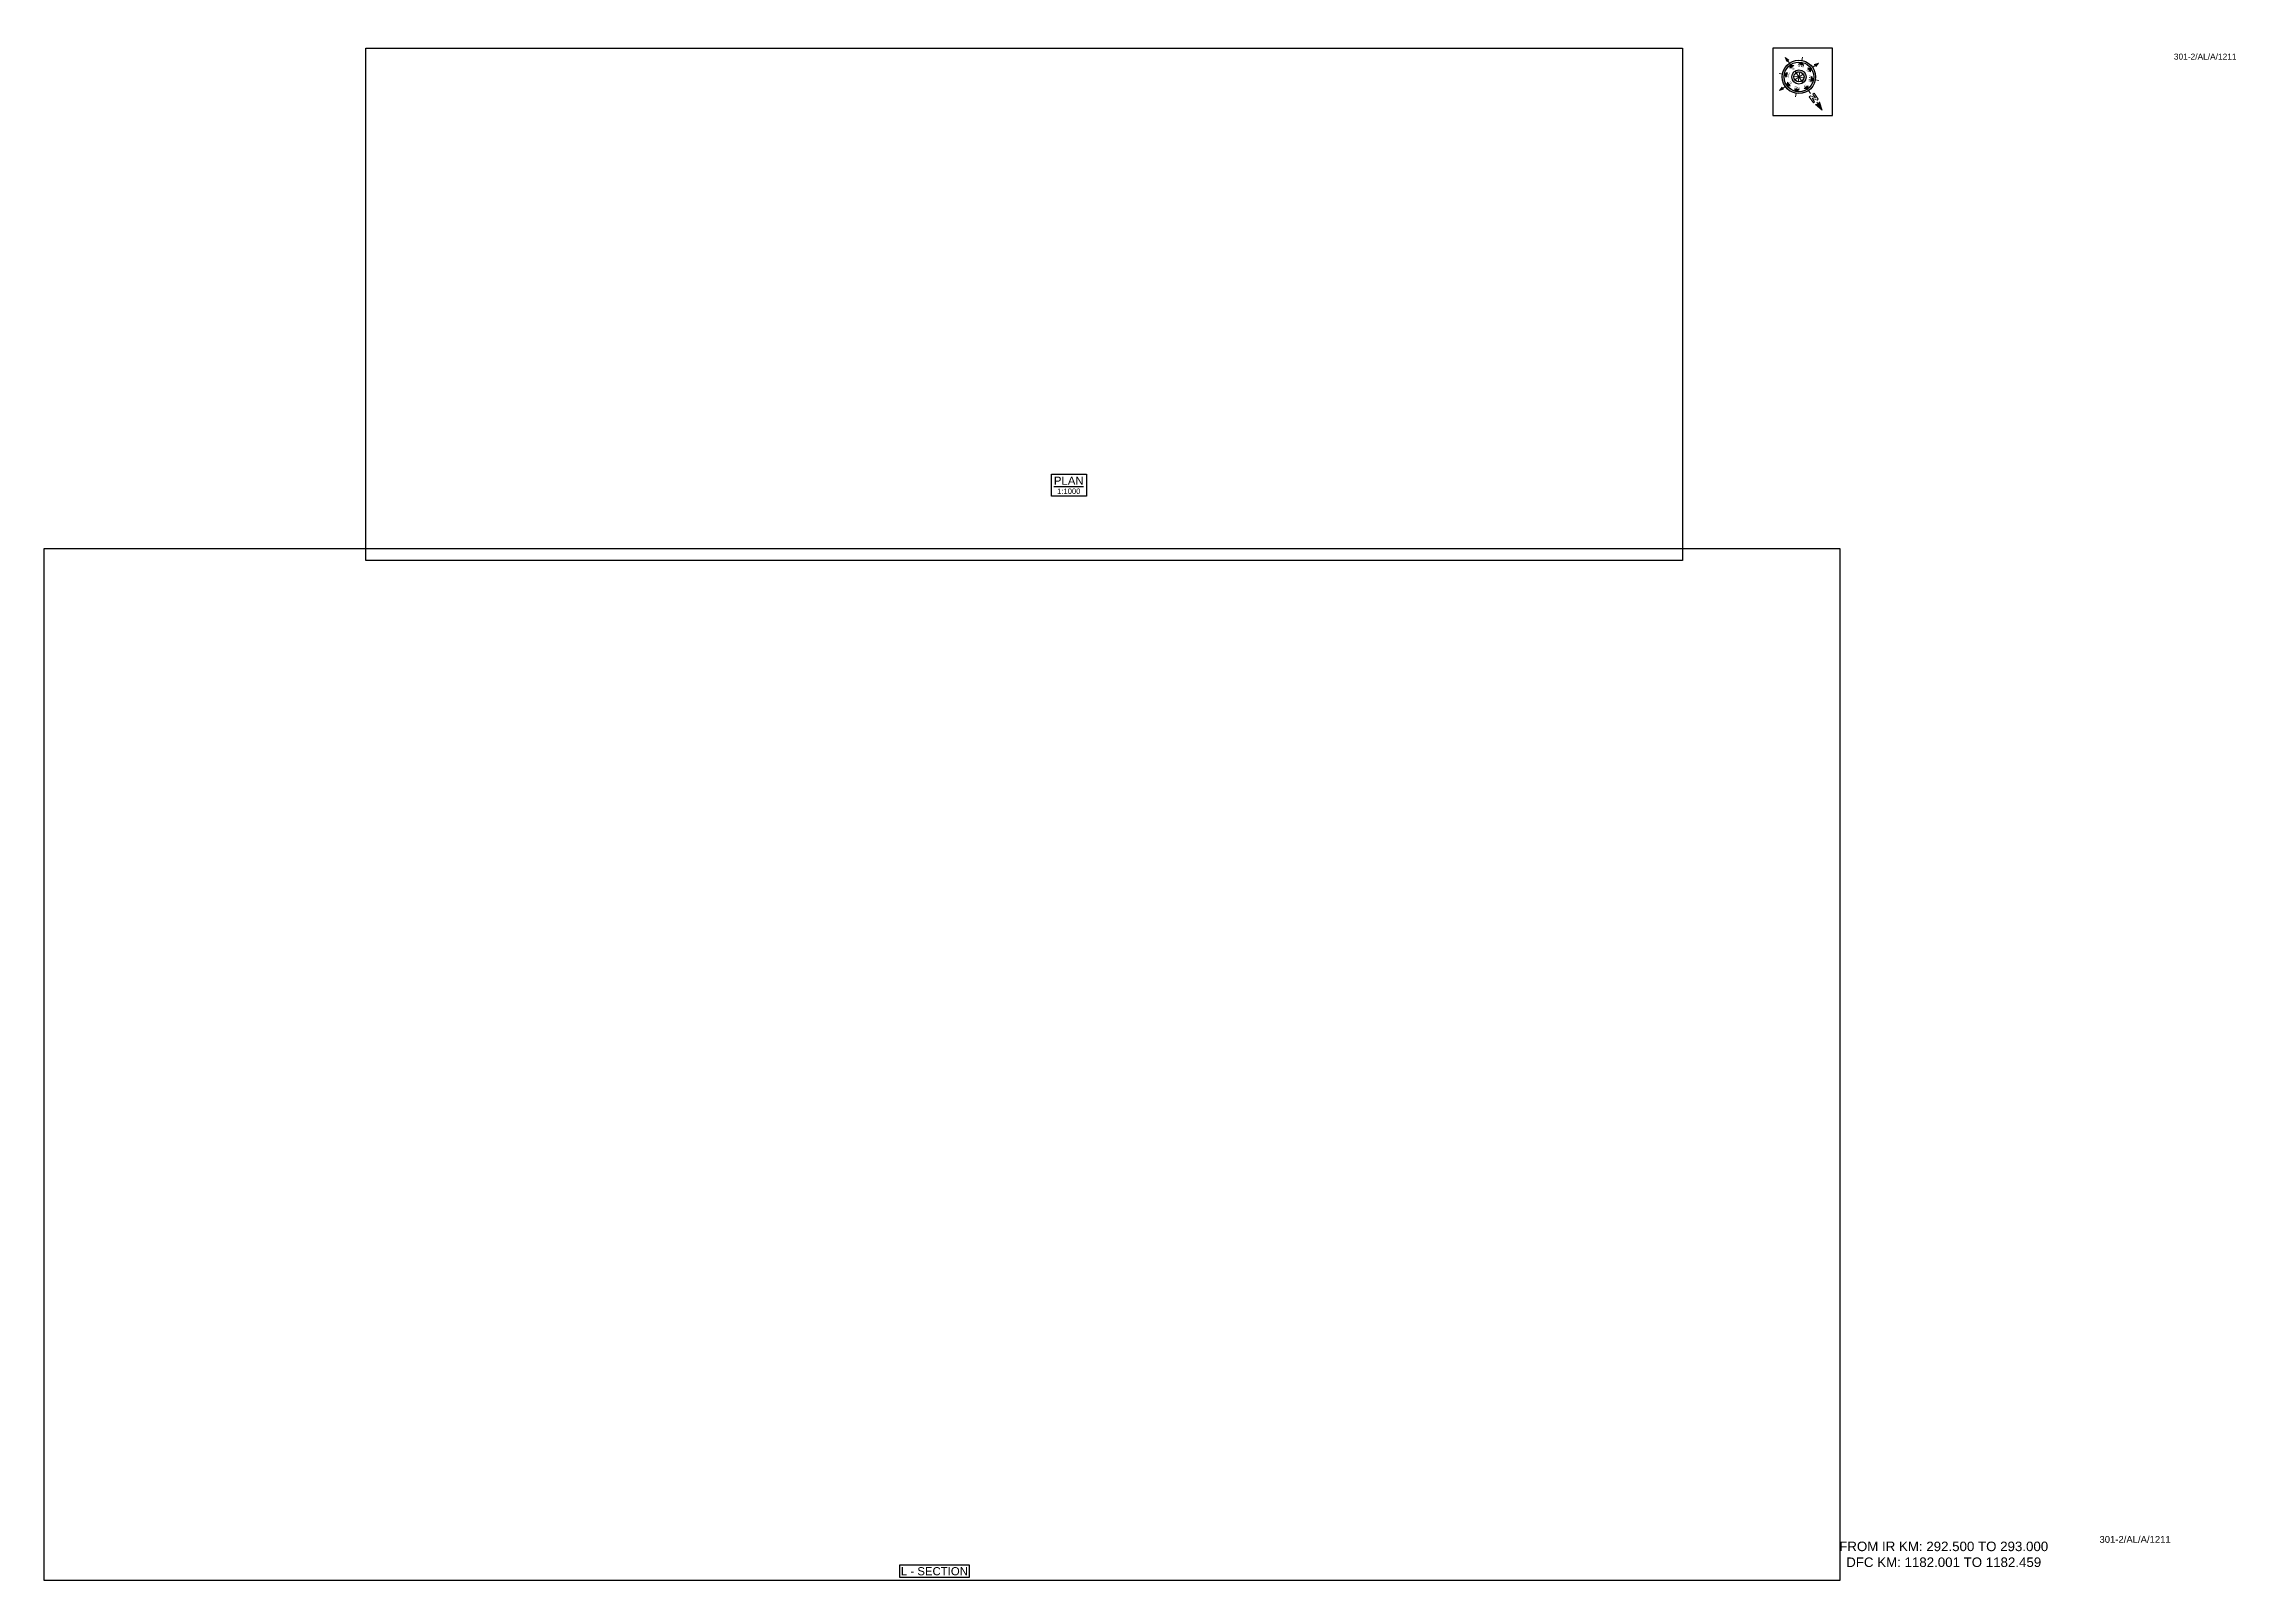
# Paper-space layout '1211' of a CAD drawing. Header units: metres. Extents: x 18 to 824, y 15 to 581.
import ezdxf
from ezdxf.enums import TextEntityAlignment as Align

# ---------------------------------------------------------------- set-up
doc = ezdxf.new("R2010")
doc.units = ezdxf.units.M
doc.header["$MEASUREMENT"] = 0
doc.layers.get('Defpoints').update_dxf_attribs({"color": 5})
doc.layers.add('title', color=7, linetype='Continuous')
doc.styles.get("Standard").update_dxf_attribs({"font": 'arial.ttf'})
doc.styles.add('Style-Arial', font='arial.ttf')

# ---------------------------------------------------------------- blocks, each defined once
blk = doc.blocks.new('N')
for points in [[(0, 8.41), (-0.49, 6.68), (0, 6.93)], [(0.49, 6.68), (0, 6.93), (0, 8.41)], [(-4.93, 0), (-4.07, 0.25), (-4.19, 0)], [(-4.07, -0.25), (-4.19, 0), (-4.93, 0)], [(-3.08, 0), (-2.59, 0.49), (-2.59, -0.49)], [(-2.18, 2.18), (-1.48, 2.18), (-2.18, 1.48)], [(0, 3.08), (0.49, 2.59), (-0.49, 2.59)], [(2.18, 2.18), (2.18, 1.48), (1.48, 2.18)], [(3.08, 0), (2.59, -0.49), (2.59, 0.49)], [(4.07, 0.25), (4.19, 0), (4.93, 0)], [(4.93, 0), (4.07, -0.25), (4.19, 0)], [(-2.18, -2.18), (-2.18, -1.48), (-1.48, -2.18)], [(0, -3.08), (-0.49, -2.59), (0.49, -2.59)], [(0, -4.93), (-0.25, -4.07), (0, -4.19)], [(0.25, -4.07), (0, -4.19), (0, -4.93)], [(2.18, -2.18), (1.48, -2.18), (2.18, -1.48)]]:
    blk.add_hatch(color=7).paths.add_polyline_path(points, flags=0)
h = blk.add_hatch(color=7)
h.paths.add_polyline_path([(0, -3.08), (0, -3.46, 1), (0, 3.46), (0, 3.08, -1)])
h.paths.add_polyline_path([(0, 1.05), (0, 1.48, 1), (0, -1.48), (0, -1.05, -1)])
at = {"color": 7, "linetype": 'ByBlock', "lineweight": 13}
for p, q in [((-0.61, 4.57), (-0.61, 6.12)), ((-0.61, 6.12), (-0.3, 6.12)), ((-0.3, 6.12), (0.32, 5.19)), ((0.32, 4.57), (-0.3, 5.5)), ((-0.3, 5.5), (-0.3, 4.57)), ((0.32, 5.19), (0.32, 6.12)), ((0.32, 6.12), (0.64, 6.12)), ((0.64, 6.12), (0.64, 4.57))]:
    blk.add_line(p, q, dxfattribs=at)
at = {"color": 7, "lineweight": 13}
for p, q in [((0, 6.41), (0, 7.28)), ((-3.46, 0), (-4.19, 0)), ((-2.45, 2.45), (-2.97, 2.97)), ((1.05, 0), (-1.05, 0)), ((-1.05, 0), (1.05, 0)), ((-0.74, 0.74), (0.74, -0.74)), ((0.74, 0.74), (-0.74, -0.74)), ((0.74, -0.74), (-0.74, 0.74)), ((-0.74, -0.74), (0.74, 0.74)), ((0, 3.46), (0, 4.19)), ((0, 3.46), (0, 3.08)), ((0, 1.05), (0, 1.48)), ((0, 1.05), (0, -1.05)), ((0, -1.05), (0, 1.05)), ((2.45, 2.45), (2.97, 2.97)), ((3.46, 0), (4.19, 0)), ((-2.45, -2.45), (-2.97, -2.97)), ((0, -1.05), (0, -1.48)), ((0, -3.46), (0, -3.08)), ((0, -3.46), (0, -4.19)), ((2.45, -2.45), (2.97, -2.97))]:
    blk.add_line(p, q, dxfattribs=at)
at = {"color": 7, "linetype": 'ByBlock', "lineweight": 13}
for points in [[(-0.3, 4.57), (-0.61, 4.57)], [(0.32, 4.57), (0.64, 4.57)]]:
    blk.add_lwpolyline(points, dxfattribs=at)
at = {"color": 7, "lineweight": 13}
for points in [[(0, 8.41), (-0.49, 6.68), (0, 6.93), (0, 6.93)], [(0.49, 6.68), (0, 6.93), (0, 8.41), (0, 8.41)], [(-4.93, 0), (-4.07, 0.25), (-4.19, 0), (-4.19, 0)], [(-4.07, -0.25), (-4.19, 0), (-4.93, 0), (-4.93, 0)], [(-3.08, 0), (-2.59, 0.49), (-2.59, -0.49), (-2.59, -0.49)], [(-2.18, 2.18), (-1.48, 2.18), (-2.18, 1.48), (-2.18, 1.48)], [(0, 3.08), (0.49, 2.59), (-0.49, 2.59), (-0.49, 2.59)], [(2.18, 2.18), (2.18, 1.48), (1.48, 2.18), (1.48, 2.18)], [(3.08, 0), (2.59, -0.49), (2.59, 0.49), (2.59, 0.49)], [(4.07, 0.25), (4.19, 0), (4.93, 0), (4.93, 0)], [(4.93, 0), (4.07, -0.25), (4.19, 0), (4.19, 0)], [(-2.18, -2.18), (-2.18, -1.48), (-1.48, -2.18), (-1.48, -2.18)], [(0, -3.08), (-0.49, -2.59), (0.49, -2.59), (0.49, -2.59)], [(0, -4.93), (-0.25, -4.07), (0, -4.19), (0, -4.19)], [(0.25, -4.07), (0, -4.19), (0, -4.93), (0, -4.93)], [(2.18, -2.18), (1.48, -2.18), (2.18, -1.48), (2.18, -1.48)]]:
    blk.add_lwpolyline(points, close=True, dxfattribs=at)
at = {"color": 7}
for radius in [3.46, 3.08, 1.48, 1.05]:
    blk.add_circle((0, 0), radius, dxfattribs=at)
for s, rotation, p in [('W', 90, (-2.1, 0)), ('NW', 45, (-1.48, 1.48)), ('NE', 315, (1.48, 1.48)), ('E', 270, (1.97, 0)), ('SW', 135, (-1.48, -1.48)), ('SE', 225, (1.48, -1.48))]:
    blk.add_text(s, height=0.6, rotation=rotation, dxfattribs=at).set_placement(p, align=Align.CENTER)
for s, p in [('N', (0, 2.1)), ('S', (0, -2.47))]:
    blk.add_text(s, height=0.6, dxfattribs=at).set_placement(p, align=Align.CENTER)

psp = doc.layouts.new('1211')

# ---------------------------------------------------------------- linework, layer by layer
psp.add_lwpolyline([(332.72, 16), (332.72, 20.6), (358.25, 20.6), (358.25, 16)], close=True)
at = {"layer": 'Defpoints'}
for points in [[(136.32, 579), (620.72, 579), (620.74, 390.43), (136.34, 390.34)], [(17.82, 15), (678.83, 15), (678.83, 394.62), (17.84, 394.62)]]:
    psp.add_lwpolyline(points, close=True, dxfattribs=at)
at = {"layer": 'title', "color": 7, "linetype": 'Continuous', "lineweight": -3}
psp.add_lwpolyline([(388.55, 422.17), (401.43, 422.17), (401.43, 414.02), (388.55, 414.02)], close=True, dxfattribs=at)

# ---------------------------------------------------------------- texts
at = {"style": 'Style-Arial'}
for height, p in [(2.2, (801.57, 574.76)), (2.5, (774.19, 28.76))]:
    psp.add_text('301-2/AL/A/1211', height=height, dxfattribs=at).set_placement(p)
at = {"insert": (674.74, 29.19), "char_height": 3.5, "attachment_point": 1, "style": 'Style-Arial'}
psp.add_mtext_dynamic_manual_height_columns('\\pxqc;FROM IR KM: 292.500 TO 293.000\\P{\\C1;DFC KM: 1182.001 TO 1182.459 }', width=84.2726, gutter_width=17.5, heights=[0], dxfattribs=at)
at = {"layer": 'title', "color": 7, "linetype": 'Continuous', "lineweight": -3, "style": 'Style-Arial'}
for s, height, p in [('%%UPLAN', 3, (394.94, 419.73)), ('1:1000', 2, (394.94, 415.87))]:
    psp.add_text(s, height=height, dxfattribs=at).set_placement(p, align=Align.MIDDLE)
at = {"layer": 'title', "style": 'Style-Arial'}
psp.add_text('L - SECTION', height=3, rotation=0.00006, dxfattribs=at).set_placement((345.5, 18.3), align=Align.MIDDLE_CENTER)

# ---------------------------------------------------------------- viewports
at = {"layer": 'Defpoints', "view_twist_angle": 215.12229362}
vp = psp.add_viewport(center=(378.53, 484.67), size=(484.42, 188.6551), view_center_point=(1409831.63, -3135232.99), view_height=188.6552, status=3, dxfattribs=at)
vp.dxf.flags = 0x10000  # cut along an outline
vp.dxf.clipping_boundary_handle = psp.add_lwpolyline([(136.32, 579), (620.72, 579), (620.74, 390.43), (136.34, 390.34)], format="xyb", close=True, dxfattribs={"invisible": 1}).dxf.handle
at = {"layer": 'Defpoints'}
vp = psp.add_viewport(center=(348.32, 204.81), size=(661.01, 379.6222), view_center_point=(29204.99, -12049.79), view_height=379.6222, dxfattribs=at)
vp.dxf.flags = 0x10000  # cut along an outline
vp.dxf.clipping_boundary_handle = psp.add_lwpolyline([(17.82, 15), (678.83, 15), (678.83, 394.62), (17.84, 394.62)], format="xyb", close=True, dxfattribs={"invisible": 1}).dxf.handle

# ---------------------------------------------------------------- wipeouts: each hides what was drawn before it
psp.add_wipeout([(653.96, 579), (676, 579), (676, 554.19), (653.96, 554.19)])

# ---------------------------------------------------------------- next in the draw order: linework, layer by layer
psp.add_lwpolyline([(676, 579), (653.96, 579), (653.96, 554.19), (676, 554.19)], close=True)

# ---------------------------------------------------------------- next in the draw order: block references
at = {"xscale": 1.771541522973351, "yscale": 1.771541522973351, "zscale": 1.771541522973351, "rotation": 215.1222936235771}
psp.add_blockref('N', (663.62, 568.39), dxfattribs=at)

doc.saveas('drawing.dxf')
